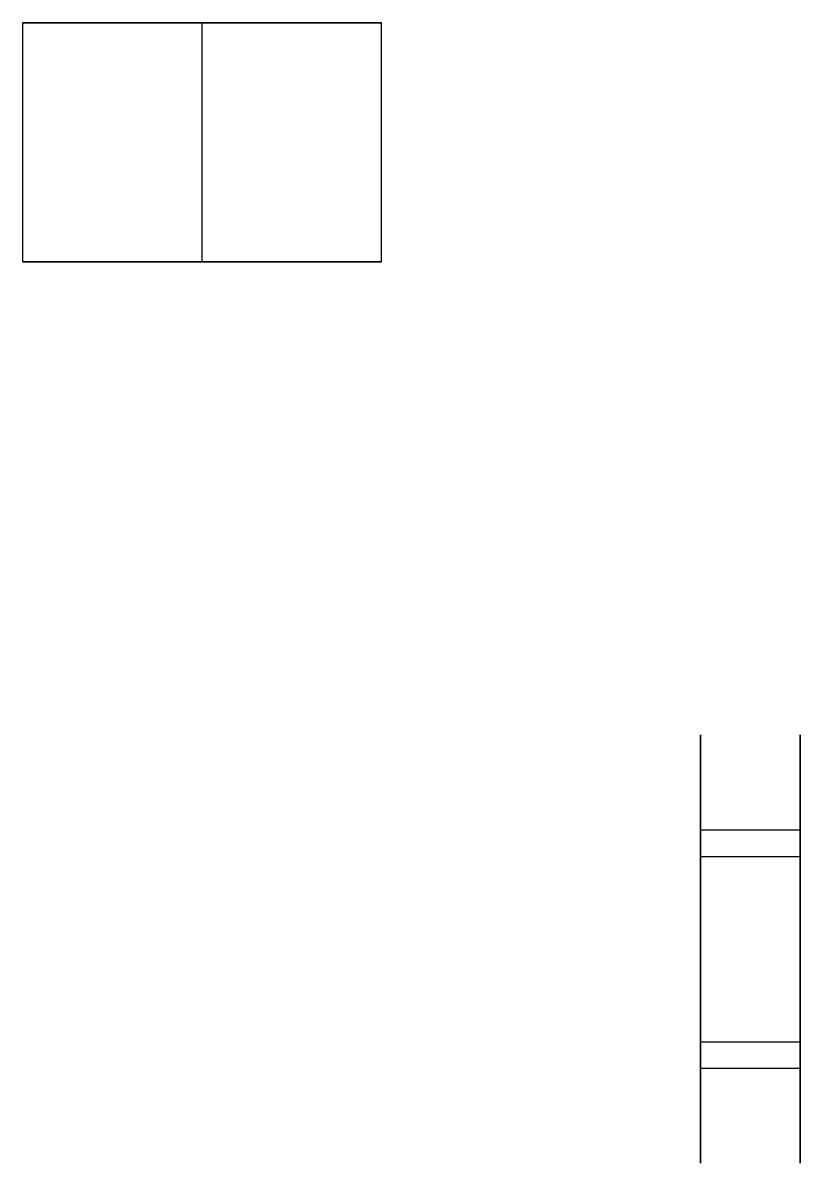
# Model space of a CAD drawing. Header units: millimetres. Extents: x 0 to 0.6, y -0.057 to 0.043.
# Drawn here: x 0.561 to 0.6, y -0.0572 to 0 of the extents above; entities that cross this region are included whole.
import ezdxf

# ---------------------------------------------------------------- set-up
doc = ezdxf.new("R2010")
doc.units = ezdxf.units.MM
doc.header["$MEASUREMENT"] = 0
doc.layers.add('PERIFOREIGN+ 0', color=7, linetype='Continuous', plot=False)

msp = doc.modelspace()

# ---------------------------------------------------------------- linework, layer by layer
at = {"layer": 'PERIFOREIGN+ 0', "color": 54, "extrusion": (0, -1, 0)}
for p, q in [((0.561, -0.012, 2.069957), (0.561, 0, 2.069957)), ((0.561, -0.012, 1.199957), (0.561, 0, 1.199957)), ((0.561, -0.012, 0.330043), (0.561, 0, 0.330043)), ((0.57, -0.012, 2.060957), (0.57, 0, 2.060957)), ((0.57, -0.012, 2.078957), (0.57, 0, 2.078957)), ((0.57, -0.012, 1.190957), (0.57, 0, 1.190957)), ((0.57, -0.012, 1.208957), (0.57, 0, 1.208957)), ((0.57, -0.012, 0.321043), (0.57, 0, 0.321043)), ((0.57, -0.012, 0.339043), (0.57, 0, 0.339043)), ((0.579, -0.012, 2.069957), (0.579, 0, 2.069957)), ((0.579, -0.012, 1.199957), (0.579, 0, 1.199957)), ((0.579, -0.012, 0.330043), (0.579, 0, 0.330043))]:
    msp.add_line(p, q, dxfattribs=at)
at = {"layer": 'PERIFOREIGN+ 0', "color": 1, "extrusion": (1, 0, 0)}
for p, q in [((0.595, -0.040497, 2.333306), (0.6, -0.040497, 2.333306)), ((0.595, -0.040497, 2.315451), (0.6, -0.040497, 2.315451)), ((0.595, -0.040497, 2.283334), (0.6, -0.040497, 2.283334)), ((0.595, -0.040497, 2.265478), (0.6, -0.040497, 2.265478)), ((0.595, -0.040497, 2.233361), (0.6, -0.040497, 2.233361)), ((0.595, -0.040497, 2.215506), (0.6, -0.040497, 2.215506)), ((0.595, -0.040497, 2.183389), (0.6, -0.040497, 2.183389)), ((0.595, -0.040497, 2.165534), (0.6, -0.040497, 2.165534)), ((0.595, -0.040497, 1.983334), (0.6, -0.040497, 1.983334)), ((0.595, -0.040497, 1.965478), (0.6, -0.040497, 1.965478)), ((0.595, -0.040497, 1.933361), (0.6, -0.040497, 1.933361)), ((0.595, -0.040497, 1.915506), (0.6, -0.040497, 1.915506)), ((0.595, -0.040497, 1.883389), (0.6, -0.040497, 1.883389)), ((0.595, -0.040497, 1.865534), (0.6, -0.040497, 1.865534)), ((0.595, -0.040497, 1.683334), (0.6, -0.040497, 1.683334)), ((0.595, -0.040497, 1.665478), (0.6, -0.040497, 1.665478)), ((0.595, -0.040497, 1.633361), (0.6, -0.040497, 1.633361)), ((0.595, -0.040497, 1.615506), (0.6, -0.040497, 1.615506)), ((0.595, -0.040497, 1.583389), (0.6, -0.040497, 1.583389)), ((0.595, -0.040497, 1.565534), (0.6, -0.040497, 1.565534)), ((0.595, -0.040497, 1.383334), (0.6, -0.040497, 1.383334)), ((0.595, -0.040497, 1.365478), (0.6, -0.040497, 1.365478)), ((0.595, -0.040497, 1.333361), (0.6, -0.040497, 1.333361)), ((0.595, -0.040497, 1.315506), (0.6, -0.040497, 1.315506)), ((0.595, -0.040497, 1.283389), (0.6, -0.040497, 1.283389)), ((0.595, -0.040497, 1.265534), (0.6, -0.040497, 1.265534)), ((0.595, -0.040497, 1.084494), (0.6, -0.040497, 1.084494)), ((0.595, -0.040497, 1.066639), (0.6, -0.040497, 1.066639)), ((0.595, -0.040497, 1.034522), (0.6, -0.040497, 1.034522)), ((0.595, -0.040497, 1.016666), (0.6, -0.040497, 1.016666)), ((0.595, -0.040497, 0.984549), (0.6, -0.040497, 0.984549)), ((0.595, -0.040497, 0.966694), (0.6, -0.040497, 0.966694)), ((0.595, -0.040497, 0.784494), (0.6, -0.040497, 0.784494)), ((0.595, -0.040497, 0.766639), (0.6, -0.040497, 0.766639)), ((0.595, -0.040497, 0.734522), (0.6, -0.040497, 0.734522)), ((0.595, -0.040497, 0.716666), (0.6, -0.040497, 0.716666)), ((0.595, -0.040497, 0.684549), (0.6, -0.040497, 0.684549)), ((0.595, -0.040497, 0.666694), (0.6, -0.040497, 0.666694)), ((0.595, -0.040497, 0.484494), (0.6, -0.040497, 0.484494)), ((0.595, -0.040497, 0.466639), (0.6, -0.040497, 0.466639)), ((0.595, -0.040497, 0.434522), (0.6, -0.040497, 0.434522)), ((0.595, -0.040497, 0.416666), (0.6, -0.040497, 0.416666)), ((0.595, -0.040497, 0.384549), (0.6, -0.040497, 0.384549)), ((0.595, -0.040497, 0.366694), (0.6, -0.040497, 0.366694)), ((0.595, -0.040497, 0.184494), (0.6, -0.040497, 0.184494)), ((0.595, -0.040497, 0.166639), (0.6, -0.040497, 0.166639)), ((0.595, -0.040497, 0.134522), (0.6, -0.040497, 0.134522)), ((0.595, -0.040497, 0.116666), (0.6, -0.040497, 0.116666)), ((0.595, -0.040497, 0.084549), (0.6, -0.040497, 0.084549)), ((0.595, -0.040497, 0.066694), (0.6, -0.040497, 0.066694)), ((0.595, -0.040497, 2.033306), (0.6, -0.040497, 2.033306)), ((0.595, -0.040497, 2.015451), (0.6, -0.040497, 2.015451)), ((0.595, -0.040497, 1.733306), (0.6, -0.040497, 1.733306)), ((0.595, -0.040497, 1.715451), (0.6, -0.040497, 1.715451)), ((0.595, -0.040497, 1.433306), (0.6, -0.040497, 1.433306)), ((0.595, -0.040497, 1.415451), (0.6, -0.040497, 1.415451)), ((0.595, -0.040497, 1.134466), (0.6, -0.040497, 1.134466)), ((0.595, -0.040497, 1.116611), (0.6, -0.040497, 1.116611)), ((0.595, -0.040497, 0.834466), (0.6, -0.040497, 0.834466)), ((0.595, -0.040497, 0.816611), (0.6, -0.040497, 0.816611)), ((0.595, -0.040497, 0.534466), (0.6, -0.040497, 0.534466)), ((0.595, -0.040497, 0.516611), (0.6, -0.040497, 0.516611)), ((0.595, -0.040497, 0.234466), (0.6, -0.040497, 0.234466)), ((0.595, -0.040497, 0.216611), (0.6, -0.040497, 0.216611)), ((0.595, -0.041827, 2.341869), (0.6, -0.041827, 2.341869)), ((0.595, -0.041827, 2.335798), (0.6, -0.041827, 2.335798)), ((0.595, -0.041827, 2.312959), (0.6, -0.041827, 2.312959)), ((0.595, -0.041827, 2.306888), (0.6, -0.041827, 2.306888)), ((0.595, -0.041827, 2.291896), (0.6, -0.041827, 2.291896)), ((0.595, -0.041827, 2.285825), (0.6, -0.041827, 2.285825)), ((0.595, -0.041827, 2.262987), (0.6, -0.041827, 2.262987)), ((0.595, -0.041827, 2.256916), (0.6, -0.041827, 2.256916)), ((0.595, -0.041827, 2.241924), (0.6, -0.041827, 2.241924)), ((0.595, -0.041827, 2.235853), (0.6, -0.041827, 2.235853)), ((0.595, -0.041827, 2.213015), (0.6, -0.041827, 2.213015)), ((0.595, -0.041827, 2.206943), (0.6, -0.041827, 2.206943)), ((0.595, -0.041827, 2.191952), (0.6, -0.041827, 2.191952)), ((0.595, -0.041827, 2.18588), (0.6, -0.041827, 2.18588)), ((0.595, -0.041827, 2.163042), (0.6, -0.041827, 2.163042)), ((0.595, -0.041827, 2.156971), (0.6, -0.041827, 2.156971)), ((0.595, -0.041827, 1.991896), (0.6, -0.041827, 1.991896)), ((0.595, -0.041827, 1.985825), (0.6, -0.041827, 1.985825)), ((0.595, -0.041827, 1.962987), (0.6, -0.041827, 1.962987)), ((0.595, -0.041827, 1.956916), (0.6, -0.041827, 1.956916)), ((0.595, -0.041827, 1.941924), (0.6, -0.041827, 1.941924)), ((0.595, -0.041827, 1.935853), (0.6, -0.041827, 1.935853)), ((0.595, -0.041827, 1.913015), (0.6, -0.041827, 1.913015)), ((0.595, -0.041827, 1.906943), (0.6, -0.041827, 1.906943)), ((0.595, -0.041827, 1.891952), (0.6, -0.041827, 1.891952)), ((0.595, -0.041827, 1.88588), (0.6, -0.041827, 1.88588)), ((0.595, -0.041827, 1.863042), (0.6, -0.041827, 1.863042)), ((0.595, -0.041827, 1.856971), (0.6, -0.041827, 1.856971)), ((0.595, -0.041827, 1.691896), (0.6, -0.041827, 1.691896)), ((0.595, -0.041827, 1.685825), (0.6, -0.041827, 1.685825)), ((0.595, -0.041827, 1.662987), (0.6, -0.041827, 1.662987)), ((0.595, -0.041827, 1.656916), (0.6, -0.041827, 1.656916)), ((0.595, -0.041827, 1.641924), (0.6, -0.041827, 1.641924)), ((0.595, -0.041827, 1.635853), (0.6, -0.041827, 1.635853)), ((0.595, -0.041827, 1.613015), (0.6, -0.041827, 1.613015)), ((0.595, -0.041827, 1.606943), (0.6, -0.041827, 1.606943)), ((0.595, -0.041827, 1.591952), (0.6, -0.041827, 1.591952)), ((0.595, -0.041827, 1.58588), (0.6, -0.041827, 1.58588)), ((0.595, -0.041827, 1.563042), (0.6, -0.041827, 1.563042)), ((0.595, -0.041827, 1.556971), (0.6, -0.041827, 1.556971)), ((0.595, -0.041827, 1.391896), (0.6, -0.041827, 1.391896)), ((0.595, -0.041827, 1.385825), (0.6, -0.041827, 1.385825)), ((0.595, -0.041827, 1.362987), (0.6, -0.041827, 1.362987)), ((0.595, -0.041827, 1.356916), (0.6, -0.041827, 1.356916)), ((0.595, -0.041827, 1.341924), (0.6, -0.041827, 1.341924)), ((0.595, -0.041827, 1.335853), (0.6, -0.041827, 1.335853)), ((0.595, -0.041827, 1.313015), (0.6, -0.041827, 1.313015)), ((0.595, -0.041827, 1.306943), (0.6, -0.041827, 1.306943)), ((0.595, -0.041827, 1.291952), (0.6, -0.041827, 1.291952)), ((0.595, -0.041827, 1.28588), (0.6, -0.041827, 1.28588)), ((0.595, -0.041827, 1.263042), (0.6, -0.041827, 1.263042)), ((0.595, -0.041827, 1.256971), (0.6, -0.041827, 1.256971)), ((0.595, -0.041827, 1.093057), (0.6, -0.041827, 1.093057)), ((0.595, -0.041827, 1.086985), (0.6, -0.041827, 1.086985)), ((0.595, -0.041827, 1.064147), (0.6, -0.041827, 1.064147)), ((0.595, -0.041827, 1.058076), (0.6, -0.041827, 1.058076)), ((0.595, -0.041827, 1.043084), (0.6, -0.041827, 1.043084)), ((0.595, -0.041827, 1.037013), (0.6, -0.041827, 1.037013)), ((0.595, -0.041827, 1.014175), (0.6, -0.041827, 1.014175)), ((0.595, -0.041827, 1.008104), (0.6, -0.041827, 1.008104)), ((0.595, -0.041827, 0.993112), (0.6, -0.041827, 0.993112)), ((0.595, -0.041827, 0.987041), (0.6, -0.041827, 0.987041)), ((0.595, -0.041827, 0.964202), (0.6, -0.041827, 0.964202)), ((0.595, -0.041827, 0.958131), (0.6, -0.041827, 0.958131)), ((0.595, -0.041827, 0.793057), (0.6, -0.041827, 0.793057)), ((0.595, -0.041827, 0.786985), (0.6, -0.041827, 0.786985)), ((0.595, -0.041827, 0.764147), (0.6, -0.041827, 0.764147)), ((0.595, -0.041827, 0.758076), (0.6, -0.041827, 0.758076)), ((0.595, -0.041827, 0.743084), (0.6, -0.041827, 0.743084)), ((0.595, -0.041827, 0.737013), (0.6, -0.041827, 0.737013)), ((0.595, -0.041827, 0.714175), (0.6, -0.041827, 0.714175)), ((0.595, -0.041827, 0.708104), (0.6, -0.041827, 0.708104)), ((0.595, -0.041827, 0.693112), (0.6, -0.041827, 0.693112)), ((0.595, -0.041827, 0.687041), (0.6, -0.041827, 0.687041)), ((0.595, -0.041827, 0.664202), (0.6, -0.041827, 0.664202)), ((0.595, -0.041827, 0.658131), (0.6, -0.041827, 0.658131)), ((0.595, -0.041827, 0.493057), (0.6, -0.041827, 0.493057)), ((0.595, -0.041827, 0.486985), (0.6, -0.041827, 0.486985)), ((0.595, -0.041827, 0.464147), (0.6, -0.041827, 0.464147)), ((0.595, -0.041827, 0.458076), (0.6, -0.041827, 0.458076)), ((0.595, -0.041827, 0.443084), (0.6, -0.041827, 0.443084)), ((0.595, -0.041827, 0.437013), (0.6, -0.041827, 0.437013)), ((0.595, -0.041827, 0.414175), (0.6, -0.041827, 0.414175)), ((0.595, -0.041827, 0.408104), (0.6, -0.041827, 0.408104)), ((0.595, -0.041827, 0.393112), (0.6, -0.041827, 0.393112)), ((0.595, -0.041827, 0.387041), (0.6, -0.041827, 0.387041)), ((0.595, -0.041827, 0.364202), (0.6, -0.041827, 0.364202)), ((0.595, -0.041827, 0.358131), (0.6, -0.041827, 0.358131)), ((0.595, -0.041827, 0.193057), (0.6, -0.041827, 0.193057)), ((0.595, -0.041827, 0.186985), (0.6, -0.041827, 0.186985)), ((0.595, -0.041827, 0.164147), (0.6, -0.041827, 0.164147)), ((0.595, -0.041827, 0.158076), (0.6, -0.041827, 0.158076)), ((0.595, -0.041827, 0.143084), (0.6, -0.041827, 0.143084)), ((0.595, -0.041827, 0.137013), (0.6, -0.041827, 0.137013)), ((0.595, -0.041827, 0.114175), (0.6, -0.041827, 0.114175)), ((0.595, -0.041827, 0.108104), (0.6, -0.041827, 0.108104)), ((0.595, -0.041827, 0.093112), (0.6, -0.041827, 0.093112)), ((0.595, -0.041827, 0.087041), (0.6, -0.041827, 0.087041)), ((0.595, -0.041827, 0.064202), (0.6, -0.041827, 0.064202)), ((0.595, -0.041827, 0.058131), (0.6, -0.041827, 0.058131)), ((0.595, -0.041827, 2.041869), (0.6, -0.041827, 2.041869)), ((0.595, -0.041827, 2.035798), (0.6, -0.041827, 2.035798)), ((0.595, -0.041827, 2.012959), (0.6, -0.041827, 2.012959)), ((0.595, -0.041827, 2.006888), (0.6, -0.041827, 2.006888)), ((0.595, -0.041827, 1.741869), (0.6, -0.041827, 1.741869)), ((0.595, -0.041827, 1.735798), (0.6, -0.041827, 1.735798)), ((0.595, -0.041827, 1.712959), (0.6, -0.041827, 1.712959)), ((0.595, -0.041827, 1.706888), (0.6, -0.041827, 1.706888)), ((0.595, -0.041827, 1.441869), (0.6, -0.041827, 1.441869)), ((0.595, -0.041827, 1.435798), (0.6, -0.041827, 1.435798)), ((0.595, -0.041827, 1.412959), (0.6, -0.041827, 1.412959)), ((0.595, -0.041827, 1.406888), (0.6, -0.041827, 1.406888)), ((0.595, -0.041827, 1.143029), (0.6, -0.041827, 1.143029)), ((0.595, -0.041827, 1.136958), (0.6, -0.041827, 1.136958)), ((0.595, -0.041827, 1.11412), (0.6, -0.041827, 1.11412)), ((0.595, -0.041827, 1.108048), (0.6, -0.041827, 1.108048)), ((0.595, -0.041827, 0.843029), (0.6, -0.041827, 0.843029)), ((0.595, -0.041827, 0.836958), (0.6, -0.041827, 0.836958)), ((0.595, -0.041827, 0.81412), (0.6, -0.041827, 0.81412)), ((0.595, -0.041827, 0.808048), (0.6, -0.041827, 0.808048)), ((0.595, -0.041827, 0.543029), (0.6, -0.041827, 0.543029)), ((0.595, -0.041827, 0.536958), (0.6, -0.041827, 0.536958)), ((0.595, -0.041827, 0.51412), (0.6, -0.041827, 0.51412)), ((0.595, -0.041827, 0.508048), (0.6, -0.041827, 0.508048)), ((0.595, -0.041827, 0.243029), (0.6, -0.041827, 0.243029)), ((0.595, -0.041827, 0.236958), (0.6, -0.041827, 0.236958)), ((0.595, -0.041827, 0.21412), (0.6, -0.041827, 0.21412)), ((0.595, -0.041827, 0.208048), (0.6, -0.041827, 0.208048)), ((0.595, -0.051122, 2.341869), (0.6, -0.051122, 2.341869)), ((0.595, -0.051122, 2.306888), (0.6, -0.051122, 2.306888)), ((0.595, -0.051122, 2.312959), (0.6, -0.051122, 2.312959)), ((0.595, -0.051122, 2.335798), (0.6, -0.051122, 2.335798)), ((0.595, -0.051122, 2.291896), (0.6, -0.051122, 2.291896)), ((0.595, -0.051122, 2.256916), (0.6, -0.051122, 2.256916)), ((0.595, -0.051122, 2.262987), (0.6, -0.051122, 2.262987)), ((0.595, -0.051122, 2.285825), (0.6, -0.051122, 2.285825)), ((0.595, -0.051122, 2.241924), (0.6, -0.051122, 2.241924)), ((0.595, -0.051122, 2.206943), (0.6, -0.051122, 2.206943)), ((0.595, -0.051122, 2.213015), (0.6, -0.051122, 2.213015)), ((0.595, -0.051122, 2.235853), (0.6, -0.051122, 2.235853)), ((0.595, -0.051122, 2.191952), (0.6, -0.051122, 2.191952)), ((0.595, -0.051122, 2.156971), (0.6, -0.051122, 2.156971)), ((0.595, -0.051122, 2.163042), (0.6, -0.051122, 2.163042)), ((0.595, -0.051122, 2.18588), (0.6, -0.051122, 2.18588)), ((0.595, -0.051122, 1.991896), (0.6, -0.051122, 1.991896)), ((0.595, -0.051122, 1.956916), (0.6, -0.051122, 1.956916)), ((0.595, -0.051122, 1.962987), (0.6, -0.051122, 1.962987)), ((0.595, -0.051122, 1.985825), (0.6, -0.051122, 1.985825)), ((0.595, -0.051122, 1.941924), (0.6, -0.051122, 1.941924)), ((0.595, -0.051122, 1.906943), (0.6, -0.051122, 1.906943)), ((0.595, -0.051122, 1.913015), (0.6, -0.051122, 1.913015)), ((0.595, -0.051122, 1.935853), (0.6, -0.051122, 1.935853)), ((0.595, -0.051122, 1.891952), (0.6, -0.051122, 1.891952)), ((0.595, -0.051122, 1.856971), (0.6, -0.051122, 1.856971)), ((0.595, -0.051122, 1.863042), (0.6, -0.051122, 1.863042)), ((0.595, -0.051122, 1.88588), (0.6, -0.051122, 1.88588)), ((0.595, -0.051122, 1.691896), (0.6, -0.051122, 1.691896)), ((0.595, -0.051122, 1.656916), (0.6, -0.051122, 1.656916)), ((0.595, -0.051122, 1.662987), (0.6, -0.051122, 1.662987)), ((0.595, -0.051122, 1.685825), (0.6, -0.051122, 1.685825)), ((0.595, -0.051122, 1.641924), (0.6, -0.051122, 1.641924)), ((0.595, -0.051122, 1.606943), (0.6, -0.051122, 1.606943)), ((0.595, -0.051122, 1.613015), (0.6, -0.051122, 1.613015)), ((0.595, -0.051122, 1.635853), (0.6, -0.051122, 1.635853)), ((0.595, -0.051122, 1.591952), (0.6, -0.051122, 1.591952)), ((0.595, -0.051122, 1.556971), (0.6, -0.051122, 1.556971)), ((0.595, -0.051122, 1.563042), (0.6, -0.051122, 1.563042)), ((0.595, -0.051122, 1.58588), (0.6, -0.051122, 1.58588)), ((0.595, -0.051122, 1.391896), (0.6, -0.051122, 1.391896)), ((0.595, -0.051122, 1.356916), (0.6, -0.051122, 1.356916)), ((0.595, -0.051122, 1.362987), (0.6, -0.051122, 1.362987)), ((0.595, -0.051122, 1.385825), (0.6, -0.051122, 1.385825)), ((0.595, -0.051122, 1.341924), (0.6, -0.051122, 1.341924)), ((0.595, -0.051122, 1.306943), (0.6, -0.051122, 1.306943)), ((0.595, -0.051122, 1.313015), (0.6, -0.051122, 1.313015)), ((0.595, -0.051122, 1.335853), (0.6, -0.051122, 1.335853)), ((0.595, -0.051122, 1.291952), (0.6, -0.051122, 1.291952)), ((0.595, -0.051122, 1.256971), (0.6, -0.051122, 1.256971)), ((0.595, -0.051122, 1.263042), (0.6, -0.051122, 1.263042)), ((0.595, -0.051122, 1.28588), (0.6, -0.051122, 1.28588)), ((0.595, -0.051122, 1.093057), (0.6, -0.051122, 1.093057)), ((0.595, -0.051122, 1.058076), (0.6, -0.051122, 1.058076)), ((0.595, -0.051122, 1.064147), (0.6, -0.051122, 1.064147)), ((0.595, -0.051122, 1.086985), (0.6, -0.051122, 1.086985)), ((0.595, -0.051122, 1.043084), (0.6, -0.051122, 1.043084)), ((0.595, -0.051122, 1.008104), (0.6, -0.051122, 1.008104)), ((0.595, -0.051122, 1.014175), (0.6, -0.051122, 1.014175)), ((0.595, -0.051122, 1.037013), (0.6, -0.051122, 1.037013)), ((0.595, -0.051122, 0.993112), (0.6, -0.051122, 0.993112)), ((0.595, -0.051122, 0.958131), (0.6, -0.051122, 0.958131)), ((0.595, -0.051122, 0.964202), (0.6, -0.051122, 0.964202)), ((0.595, -0.051122, 0.987041), (0.6, -0.051122, 0.987041)), ((0.595, -0.051122, 0.793057), (0.6, -0.051122, 0.793057)), ((0.595, -0.051122, 0.758076), (0.6, -0.051122, 0.758076)), ((0.595, -0.051122, 0.764147), (0.6, -0.051122, 0.764147)), ((0.595, -0.051122, 0.786985), (0.6, -0.051122, 0.786985)), ((0.595, -0.051122, 0.743084), (0.6, -0.051122, 0.743084)), ((0.595, -0.051122, 0.708104), (0.6, -0.051122, 0.708104)), ((0.595, -0.051122, 0.714175), (0.6, -0.051122, 0.714175)), ((0.595, -0.051122, 0.737013), (0.6, -0.051122, 0.737013)), ((0.595, -0.051122, 0.693112), (0.6, -0.051122, 0.693112)), ((0.595, -0.051122, 0.658131), (0.6, -0.051122, 0.658131)), ((0.595, -0.051122, 0.664202), (0.6, -0.051122, 0.664202)), ((0.595, -0.051122, 0.687041), (0.6, -0.051122, 0.687041)), ((0.595, -0.051122, 0.493057), (0.6, -0.051122, 0.493057)), ((0.595, -0.051122, 0.458076), (0.6, -0.051122, 0.458076)), ((0.595, -0.051122, 0.464147), (0.6, -0.051122, 0.464147)), ((0.595, -0.051122, 0.486985), (0.6, -0.051122, 0.486985)), ((0.595, -0.051122, 0.443084), (0.6, -0.051122, 0.443084)), ((0.595, -0.051122, 0.408104), (0.6, -0.051122, 0.408104)), ((0.595, -0.051122, 0.414175), (0.6, -0.051122, 0.414175)), ((0.595, -0.051122, 0.437013), (0.6, -0.051122, 0.437013)), ((0.595, -0.051122, 0.393112), (0.6, -0.051122, 0.393112)), ((0.595, -0.051122, 0.358131), (0.6, -0.051122, 0.358131)), ((0.595, -0.051122, 0.364202), (0.6, -0.051122, 0.364202)), ((0.595, -0.051122, 0.387041), (0.6, -0.051122, 0.387041)), ((0.595, -0.051122, 0.193057), (0.6, -0.051122, 0.193057)), ((0.595, -0.051122, 0.158076), (0.6, -0.051122, 0.158076)), ((0.595, -0.051122, 0.164147), (0.6, -0.051122, 0.164147)), ((0.595, -0.051122, 0.186985), (0.6, -0.051122, 0.186985)), ((0.595, -0.051122, 0.143084), (0.6, -0.051122, 0.143084)), ((0.595, -0.051122, 0.108104), (0.6, -0.051122, 0.108104)), ((0.595, -0.051122, 0.114175), (0.6, -0.051122, 0.114175)), ((0.595, -0.051122, 0.137013), (0.6, -0.051122, 0.137013)), ((0.595, -0.051122, 0.093112), (0.6, -0.051122, 0.093112)), ((0.595, -0.051122, 0.058131), (0.6, -0.051122, 0.058131)), ((0.595, -0.051122, 0.064202), (0.6, -0.051122, 0.064202)), ((0.595, -0.051122, 0.087041), (0.6, -0.051122, 0.087041)), ((0.595, -0.051122, 2.041869), (0.6, -0.051122, 2.041869)), ((0.595, -0.051122, 2.006888), (0.6, -0.051122, 2.006888)), ((0.595, -0.051122, 2.012959), (0.6, -0.051122, 2.012959)), ((0.595, -0.051122, 2.035798), (0.6, -0.051122, 2.035798)), ((0.595, -0.051122, 1.741869), (0.6, -0.051122, 1.741869)), ((0.595, -0.051122, 1.706888), (0.6, -0.051122, 1.706888)), ((0.595, -0.051122, 1.712959), (0.6, -0.051122, 1.712959)), ((0.595, -0.051122, 1.735798), (0.6, -0.051122, 1.735798)), ((0.595, -0.051122, 1.441869), (0.6, -0.051122, 1.441869)), ((0.595, -0.051122, 1.406888), (0.6, -0.051122, 1.406888)), ((0.595, -0.051122, 1.412959), (0.6, -0.051122, 1.412959)), ((0.595, -0.051122, 1.435798), (0.6, -0.051122, 1.435798)), ((0.595, -0.051122, 1.143029), (0.6, -0.051122, 1.143029)), ((0.595, -0.051122, 1.108048), (0.6, -0.051122, 1.108048)), ((0.595, -0.051122, 1.11412), (0.6, -0.051122, 1.11412)), ((0.595, -0.051122, 1.136958), (0.6, -0.051122, 1.136958)), ((0.595, -0.051122, 0.843029), (0.6, -0.051122, 0.843029)), ((0.595, -0.051122, 0.808048), (0.6, -0.051122, 0.808048)), ((0.595, -0.051122, 0.81412), (0.6, -0.051122, 0.81412)), ((0.595, -0.051122, 0.836958), (0.6, -0.051122, 0.836958)), ((0.595, -0.051122, 0.543029), (0.6, -0.051122, 0.543029)), ((0.595, -0.051122, 0.508048), (0.6, -0.051122, 0.508048)), ((0.595, -0.051122, 0.51412), (0.6, -0.051122, 0.51412)), ((0.595, -0.051122, 0.536958), (0.6, -0.051122, 0.536958)), ((0.595, -0.051122, 0.243029), (0.6, -0.051122, 0.243029)), ((0.595, -0.051122, 0.208048), (0.6, -0.051122, 0.208048)), ((0.595, -0.051122, 0.21412), (0.6, -0.051122, 0.21412)), ((0.595, -0.051122, 0.236958), (0.6, -0.051122, 0.236958)), ((0.595, -0.052452, 2.315451), (0.6, -0.052452, 2.315451)), ((0.595, -0.052452, 2.333306), (0.6, -0.052452, 2.333306)), ((0.595, -0.052452, 2.265478), (0.6, -0.052452, 2.265478)), ((0.595, -0.052452, 2.283334), (0.6, -0.052452, 2.283334)), ((0.595, -0.052452, 2.215506), (0.6, -0.052452, 2.215506)), ((0.595, -0.052452, 2.233361), (0.6, -0.052452, 2.233361)), ((0.595, -0.052452, 2.165534), (0.6, -0.052452, 2.165534)), ((0.595, -0.052452, 2.183389), (0.6, -0.052452, 2.183389)), ((0.595, -0.052452, 1.965478), (0.6, -0.052452, 1.965478)), ((0.595, -0.052452, 1.983334), (0.6, -0.052452, 1.983334)), ((0.595, -0.052452, 1.915506), (0.6, -0.052452, 1.915506)), ((0.595, -0.052452, 1.933361), (0.6, -0.052452, 1.933361)), ((0.595, -0.052452, 1.865534), (0.6, -0.052452, 1.865534)), ((0.595, -0.052452, 1.883389), (0.6, -0.052452, 1.883389)), ((0.595, -0.052452, 1.665478), (0.6, -0.052452, 1.665478)), ((0.595, -0.052452, 1.683334), (0.6, -0.052452, 1.683334)), ((0.595, -0.052452, 1.615506), (0.6, -0.052452, 1.615506)), ((0.595, -0.052452, 1.633361), (0.6, -0.052452, 1.633361)), ((0.595, -0.052452, 1.565534), (0.6, -0.052452, 1.565534)), ((0.595, -0.052452, 1.583389), (0.6, -0.052452, 1.583389)), ((0.595, -0.052452, 1.365478), (0.6, -0.052452, 1.365478)), ((0.595, -0.052452, 1.383334), (0.6, -0.052452, 1.383334)), ((0.595, -0.052452, 1.315506), (0.6, -0.052452, 1.315506)), ((0.595, -0.052452, 1.333361), (0.6, -0.052452, 1.333361)), ((0.595, -0.052452, 1.265534), (0.6, -0.052452, 1.265534)), ((0.595, -0.052452, 1.283389), (0.6, -0.052452, 1.283389)), ((0.595, -0.052452, 1.066639), (0.6, -0.052452, 1.066639)), ((0.595, -0.052452, 1.084494), (0.6, -0.052452, 1.084494)), ((0.595, -0.052452, 1.016666), (0.6, -0.052452, 1.016666)), ((0.595, -0.052452, 1.034522), (0.6, -0.052452, 1.034522)), ((0.595, -0.052452, 0.966694), (0.6, -0.052452, 0.966694)), ((0.595, -0.052452, 0.984549), (0.6, -0.052452, 0.984549)), ((0.595, -0.052452, 0.766639), (0.6, -0.052452, 0.766639)), ((0.595, -0.052452, 0.784494), (0.6, -0.052452, 0.784494)), ((0.595, -0.052452, 0.716666), (0.6, -0.052452, 0.716666)), ((0.595, -0.052452, 0.734522), (0.6, -0.052452, 0.734522)), ((0.595, -0.052452, 0.666694), (0.6, -0.052452, 0.666694)), ((0.595, -0.052452, 0.684549), (0.6, -0.052452, 0.684549)), ((0.595, -0.052452, 0.466639), (0.6, -0.052452, 0.466639)), ((0.595, -0.052452, 0.484494), (0.6, -0.052452, 0.484494)), ((0.595, -0.052452, 0.416666), (0.6, -0.052452, 0.416666)), ((0.595, -0.052452, 0.434522), (0.6, -0.052452, 0.434522)), ((0.595, -0.052452, 0.366694), (0.6, -0.052452, 0.366694)), ((0.595, -0.052452, 0.384549), (0.6, -0.052452, 0.384549)), ((0.595, -0.052452, 0.166639), (0.6, -0.052452, 0.166639)), ((0.595, -0.052452, 0.184494), (0.6, -0.052452, 0.184494)), ((0.595, -0.052452, 0.116666), (0.6, -0.052452, 0.116666)), ((0.595, -0.052452, 0.134522), (0.6, -0.052452, 0.134522)), ((0.595, -0.052452, 0.066694), (0.6, -0.052452, 0.066694)), ((0.595, -0.052452, 0.084549), (0.6, -0.052452, 0.084549)), ((0.595, -0.052452, 2.015451), (0.6, -0.052452, 2.015451)), ((0.595, -0.052452, 2.033306), (0.6, -0.052452, 2.033306)), ((0.595, -0.052452, 1.715451), (0.6, -0.052452, 1.715451)), ((0.595, -0.052452, 1.733306), (0.6, -0.052452, 1.733306)), ((0.595, -0.052452, 1.415451), (0.6, -0.052452, 1.415451)), ((0.595, -0.052452, 1.433306), (0.6, -0.052452, 1.433306)), ((0.595, -0.052452, 1.116611), (0.6, -0.052452, 1.116611)), ((0.595, -0.052452, 1.134466), (0.6, -0.052452, 1.134466)), ((0.595, -0.052452, 0.816611), (0.6, -0.052452, 0.816611)), ((0.595, -0.052452, 0.834466), (0.6, -0.052452, 0.834466)), ((0.595, -0.052452, 0.516611), (0.6, -0.052452, 0.516611)), ((0.595, -0.052452, 0.534466), (0.6, -0.052452, 0.534466)), ((0.595, -0.052452, 0.216611), (0.6, -0.052452, 0.216611)), ((0.595, -0.052452, 0.234466), (0.6, -0.052452, 0.234466))]:
    msp.add_line(p, q, dxfattribs=at)
for points, elevation in [([(-0.041827, 2.306888), (-0.051122, 2.306888), (-0.051122, 2.312959, 0.250233), (-0.052452, 2.315451, -0.533898), (-0.052452, 2.333306, 0.250233), (-0.051122, 2.335798), (-0.051122, 2.341869), (-0.041827, 2.341869), (-0.041827, 2.335798, 0.250233), (-0.040497, 2.333306, -0.533898), (-0.040497, 2.315451, 0.250233), (-0.041827, 2.312959)], 0.595), ([(-0.041827, 2.256916), (-0.051122, 2.256916), (-0.051122, 2.262987, 0.250233), (-0.052452, 2.265478, -0.533898), (-0.052452, 2.283334, 0.250233), (-0.051122, 2.285825), (-0.051122, 2.291896), (-0.041827, 2.291896), (-0.041827, 2.285825, 0.250233), (-0.040497, 2.283334, -0.533898), (-0.040497, 2.265478, 0.250233), (-0.041827, 2.262987)], 0.595), ([(-0.041827, 2.206943), (-0.051122, 2.206943), (-0.051122, 2.213015, 0.250233), (-0.052452, 2.215506, -0.533898), (-0.052452, 2.233361, 0.250233), (-0.051122, 2.235853), (-0.051122, 2.241924), (-0.041827, 2.241924), (-0.041827, 2.235853, 0.250233), (-0.040497, 2.233361, -0.533898), (-0.040497, 2.215506, 0.250233), (-0.041827, 2.213015)], 0.595), ([(-0.041827, 2.156971), (-0.051122, 2.156971), (-0.051122, 2.163042, 0.250233), (-0.052452, 2.165534, -0.533898), (-0.052452, 2.183389, 0.250233), (-0.051122, 2.18588), (-0.051122, 2.191952), (-0.041827, 2.191952), (-0.041827, 2.18588, 0.250233), (-0.040497, 2.183389, -0.533898), (-0.040497, 2.165534, 0.250233), (-0.041827, 2.163042)], 0.595), ([(-0.041827, 1.956916), (-0.051122, 1.956916), (-0.051122, 1.962987, 0.250233), (-0.052452, 1.965478, -0.533898), (-0.052452, 1.983334, 0.250233), (-0.051122, 1.985825), (-0.051122, 1.991896), (-0.041827, 1.991896), (-0.041827, 1.985825, 0.250233), (-0.040497, 1.983334, -0.533898), (-0.040497, 1.965478, 0.250233), (-0.041827, 1.962987)], 0.595), ([(-0.041827, 1.906943), (-0.051122, 1.906943), (-0.051122, 1.913015, 0.250233), (-0.052452, 1.915506, -0.533898), (-0.052452, 1.933361, 0.250233), (-0.051122, 1.935853), (-0.051122, 1.941924), (-0.041827, 1.941924), (-0.041827, 1.935853, 0.250233), (-0.040497, 1.933361, -0.533898), (-0.040497, 1.915506, 0.250233), (-0.041827, 1.913015)], 0.595), ([(-0.041827, 1.856971), (-0.051122, 1.856971), (-0.051122, 1.863042, 0.250233), (-0.052452, 1.865534, -0.533898), (-0.052452, 1.883389, 0.250233), (-0.051122, 1.88588), (-0.051122, 1.891952), (-0.041827, 1.891952), (-0.041827, 1.88588, 0.250233), (-0.040497, 1.883389, -0.533898), (-0.040497, 1.865534, 0.250233), (-0.041827, 1.863042)], 0.595), ([(-0.041827, 1.656916), (-0.051122, 1.656916), (-0.051122, 1.662987, 0.250233), (-0.052452, 1.665478, -0.533898), (-0.052452, 1.683334, 0.250233), (-0.051122, 1.685825), (-0.051122, 1.691896), (-0.041827, 1.691896), (-0.041827, 1.685825, 0.250233), (-0.040497, 1.683334, -0.533898), (-0.040497, 1.665478, 0.250233), (-0.041827, 1.662987)], 0.595), ([(-0.041827, 1.606943), (-0.051122, 1.606943), (-0.051122, 1.613015, 0.250233), (-0.052452, 1.615506, -0.533898), (-0.052452, 1.633361, 0.250233), (-0.051122, 1.635853), (-0.051122, 1.641924), (-0.041827, 1.641924), (-0.041827, 1.635853, 0.250233), (-0.040497, 1.633361, -0.533898), (-0.040497, 1.615506, 0.250233), (-0.041827, 1.613015)], 0.595), ([(-0.041827, 1.556971), (-0.051122, 1.556971), (-0.051122, 1.563042, 0.250233), (-0.052452, 1.565534, -0.533898), (-0.052452, 1.583389, 0.250233), (-0.051122, 1.58588), (-0.051122, 1.591952), (-0.041827, 1.591952), (-0.041827, 1.58588, 0.250233), (-0.040497, 1.583389, -0.533898), (-0.040497, 1.565534, 0.250233), (-0.041827, 1.563042)], 0.595), ([(-0.041827, 1.356916), (-0.051122, 1.356916), (-0.051122, 1.362987, 0.250233), (-0.052452, 1.365478, -0.533898), (-0.052452, 1.383334, 0.250233), (-0.051122, 1.385825), (-0.051122, 1.391896), (-0.041827, 1.391896), (-0.041827, 1.385825, 0.250233), (-0.040497, 1.383334, -0.533898), (-0.040497, 1.365478, 0.250233), (-0.041827, 1.362987)], 0.595), ([(-0.041827, 1.306943), (-0.051122, 1.306943), (-0.051122, 1.313015, 0.250233), (-0.052452, 1.315506, -0.533898), (-0.052452, 1.333361, 0.250233), (-0.051122, 1.335853), (-0.051122, 1.341924), (-0.041827, 1.341924), (-0.041827, 1.335853, 0.250233), (-0.040497, 1.333361, -0.533898), (-0.040497, 1.315506, 0.250233), (-0.041827, 1.313015)], 0.595), ([(-0.041827, 1.256971), (-0.051122, 1.256971), (-0.051122, 1.263042, 0.250233), (-0.052452, 1.265534, -0.533898), (-0.052452, 1.283389, 0.250233), (-0.051122, 1.28588), (-0.051122, 1.291952), (-0.041827, 1.291952), (-0.041827, 1.28588, 0.250233), (-0.040497, 1.283389, -0.533898), (-0.040497, 1.265534, 0.250233), (-0.041827, 1.263042)], 0.595), ([(-0.041827, 1.058076), (-0.051122, 1.058076), (-0.051122, 1.064147, 0.250233), (-0.052452, 1.066639, -0.533898), (-0.052452, 1.084494, 0.250233), (-0.051122, 1.086985), (-0.051122, 1.093057), (-0.041827, 1.093057), (-0.041827, 1.086985, 0.250233), (-0.040497, 1.084494, -0.533898), (-0.040497, 1.066639, 0.250233), (-0.041827, 1.064147)], 0.595), ([(-0.041827, 1.008104), (-0.051122, 1.008104), (-0.051122, 1.014175, 0.250233), (-0.052452, 1.016666, -0.533898), (-0.052452, 1.034522, 0.250233), (-0.051122, 1.037013), (-0.051122, 1.043084), (-0.041827, 1.043084), (-0.041827, 1.037013, 0.250233), (-0.040497, 1.034522, -0.533898), (-0.040497, 1.016666, 0.250233), (-0.041827, 1.014175)], 0.595), ([(-0.041827, 0.958131), (-0.051122, 0.958131), (-0.051122, 0.964202, 0.250233), (-0.052452, 0.966694, -0.533898), (-0.052452, 0.984549, 0.250233), (-0.051122, 0.987041), (-0.051122, 0.993112), (-0.041827, 0.993112), (-0.041827, 0.987041, 0.250233), (-0.040497, 0.984549, -0.533898), (-0.040497, 0.966694, 0.250233), (-0.041827, 0.964202)], 0.595), ([(-0.041827, 0.758076), (-0.051122, 0.758076), (-0.051122, 0.764147, 0.250233), (-0.052452, 0.766639, -0.533898), (-0.052452, 0.784494, 0.250233), (-0.051122, 0.786985), (-0.051122, 0.793057), (-0.041827, 0.793057), (-0.041827, 0.786985, 0.250233), (-0.040497, 0.784494, -0.533898), (-0.040497, 0.766639, 0.250233), (-0.041827, 0.764147)], 0.595), ([(-0.041827, 0.708104), (-0.051122, 0.708104), (-0.051122, 0.714175, 0.250233), (-0.052452, 0.716666, -0.533898), (-0.052452, 0.734522, 0.250233), (-0.051122, 0.737013), (-0.051122, 0.743084), (-0.041827, 0.743084), (-0.041827, 0.737013, 0.250233), (-0.040497, 0.734522, -0.533898), (-0.040497, 0.716666, 0.250233), (-0.041827, 0.714175)], 0.595), ([(-0.041827, 0.658131), (-0.051122, 0.658131), (-0.051122, 0.664202, 0.250233), (-0.052452, 0.666694, -0.533898), (-0.052452, 0.684549, 0.250233), (-0.051122, 0.687041), (-0.051122, 0.693112), (-0.041827, 0.693112), (-0.041827, 0.687041, 0.250233), (-0.040497, 0.684549, -0.533898), (-0.040497, 0.666694, 0.250233), (-0.041827, 0.664202)], 0.595), ([(-0.041827, 0.458076), (-0.051122, 0.458076), (-0.051122, 0.464147, 0.250233), (-0.052452, 0.466639, -0.533898), (-0.052452, 0.484494, 0.250233), (-0.051122, 0.486985), (-0.051122, 0.493057), (-0.041827, 0.493057), (-0.041827, 0.486985, 0.250233), (-0.040497, 0.484494, -0.533898), (-0.040497, 0.466639, 0.250233), (-0.041827, 0.464147)], 0.595), ([(-0.041827, 0.408104), (-0.051122, 0.408104), (-0.051122, 0.414175, 0.250233), (-0.052452, 0.416666, -0.533898), (-0.052452, 0.434522, 0.250233), (-0.051122, 0.437013), (-0.051122, 0.443084), (-0.041827, 0.443084), (-0.041827, 0.437013, 0.250233), (-0.040497, 0.434522, -0.533898), (-0.040497, 0.416666, 0.250233), (-0.041827, 0.414175)], 0.595), ([(-0.041827, 0.358131), (-0.051122, 0.358131), (-0.051122, 0.364202, 0.250233), (-0.052452, 0.366694, -0.533898), (-0.052452, 0.384549, 0.250233), (-0.051122, 0.387041), (-0.051122, 0.393112), (-0.041827, 0.393112), (-0.041827, 0.387041, 0.250233), (-0.040497, 0.384549, -0.533898), (-0.040497, 0.366694, 0.250233), (-0.041827, 0.364202)], 0.595), ([(-0.041827, 0.158076), (-0.051122, 0.158076), (-0.051122, 0.164147, 0.250233), (-0.052452, 0.166639, -0.533898), (-0.052452, 0.184494, 0.250233), (-0.051122, 0.186985), (-0.051122, 0.193057), (-0.041827, 0.193057), (-0.041827, 0.186985, 0.250233), (-0.040497, 0.184494, -0.533898), (-0.040497, 0.166639, 0.250233), (-0.041827, 0.164147)], 0.595), ([(-0.041827, 0.108104), (-0.051122, 0.108104), (-0.051122, 0.114175, 0.250233), (-0.052452, 0.116666, -0.533898), (-0.052452, 0.134522, 0.250233), (-0.051122, 0.137013), (-0.051122, 0.143084), (-0.041827, 0.143084), (-0.041827, 0.137013, 0.250233), (-0.040497, 0.134522, -0.533898), (-0.040497, 0.116666, 0.250233), (-0.041827, 0.114175)], 0.595), ([(-0.041827, 0.058131), (-0.051122, 0.058131), (-0.051122, 0.064202, 0.250233), (-0.052452, 0.066694, -0.533898), (-0.052452, 0.084549, 0.250233), (-0.051122, 0.087041), (-0.051122, 0.093112), (-0.041827, 0.093112), (-0.041827, 0.087041, 0.250233), (-0.040497, 0.084549, -0.533898), (-0.040497, 0.066694, 0.250233), (-0.041827, 0.064202)], 0.595), ([(-0.041827, 2.006888), (-0.051122, 2.006888), (-0.051122, 2.012959, 0.250233), (-0.052452, 2.015451, -0.533898), (-0.052452, 2.033306, 0.250233), (-0.051122, 2.035798), (-0.051122, 2.041869), (-0.041827, 2.041869), (-0.041827, 2.035798, 0.250233), (-0.040497, 2.033306, -0.533898), (-0.040497, 2.015451, 0.250233), (-0.041827, 2.012959)], 0.595), ([(-0.041827, 1.706888), (-0.051122, 1.706888), (-0.051122, 1.712959, 0.250233), (-0.052452, 1.715451, -0.533898), (-0.052452, 1.733306, 0.250233), (-0.051122, 1.735798), (-0.051122, 1.741869), (-0.041827, 1.741869), (-0.041827, 1.735798, 0.250233), (-0.040497, 1.733306, -0.533898), (-0.040497, 1.715451, 0.250233), (-0.041827, 1.712959)], 0.595), ([(-0.041827, 1.406888), (-0.051122, 1.406888), (-0.051122, 1.412959, 0.250233), (-0.052452, 1.415451, -0.533898), (-0.052452, 1.433306, 0.250233), (-0.051122, 1.435798), (-0.051122, 1.441869), (-0.041827, 1.441869), (-0.041827, 1.435798, 0.250233), (-0.040497, 1.433306, -0.533898), (-0.040497, 1.415451, 0.250233), (-0.041827, 1.412959)], 0.595), ([(-0.041827, 1.108048), (-0.051122, 1.108048), (-0.051122, 1.11412, 0.250233), (-0.052452, 1.116611, -0.533898), (-0.052452, 1.134466, 0.250233), (-0.051122, 1.136958), (-0.051122, 1.143029), (-0.041827, 1.143029), (-0.041827, 1.136958, 0.250233), (-0.040497, 1.134466, -0.533898), (-0.040497, 1.116611, 0.250233), (-0.041827, 1.11412)], 0.595), ([(-0.041827, 0.808048), (-0.051122, 0.808048), (-0.051122, 0.81412, 0.250233), (-0.052452, 0.816611, -0.533898), (-0.052452, 0.834466, 0.250233), (-0.051122, 0.836958), (-0.051122, 0.843029), (-0.041827, 0.843029), (-0.041827, 0.836958, 0.250233), (-0.040497, 0.834466, -0.533898), (-0.040497, 0.816611, 0.250233), (-0.041827, 0.81412)], 0.595), ([(-0.041827, 0.508048), (-0.051122, 0.508048), (-0.051122, 0.51412, 0.250233), (-0.052452, 0.516611, -0.533898), (-0.052452, 0.534466, 0.250233), (-0.051122, 0.536958), (-0.051122, 0.543029), (-0.041827, 0.543029), (-0.041827, 0.536958, 0.250233), (-0.040497, 0.534466, -0.533898), (-0.040497, 0.516611, 0.250233), (-0.041827, 0.51412)], 0.595), ([(-0.041827, 0.208048), (-0.051122, 0.208048), (-0.051122, 0.21412, 0.250233), (-0.052452, 0.216611, -0.533898), (-0.052452, 0.234466, 0.250233), (-0.051122, 0.236958), (-0.051122, 0.243029), (-0.041827, 0.243029), (-0.041827, 0.236958, 0.250233), (-0.040497, 0.234466, -0.533898), (-0.040497, 0.216611, 0.250233), (-0.041827, 0.21412)], 0.595), ([(-0.041827, 2.306888), (-0.051122, 2.306888), (-0.051122, 2.312959, 0.250233), (-0.052452, 2.315451, -0.533898), (-0.052452, 2.333306, 0.250233), (-0.051122, 2.335798), (-0.051122, 2.341869), (-0.041827, 2.341869), (-0.041827, 2.335798, 0.250233), (-0.040497, 2.333306, -0.533898), (-0.040497, 2.315451, 0.250233), (-0.041827, 2.312959)], 0.6), ([(-0.041827, 2.256916), (-0.051122, 2.256916), (-0.051122, 2.262987, 0.250233), (-0.052452, 2.265478, -0.533898), (-0.052452, 2.283334, 0.250233), (-0.051122, 2.285825), (-0.051122, 2.291896), (-0.041827, 2.291896), (-0.041827, 2.285825, 0.250233), (-0.040497, 2.283334, -0.533898), (-0.040497, 2.265478, 0.250233), (-0.041827, 2.262987)], 0.6), ([(-0.041827, 2.206943), (-0.051122, 2.206943), (-0.051122, 2.213015, 0.250233), (-0.052452, 2.215506, -0.533898), (-0.052452, 2.233361, 0.250233), (-0.051122, 2.235853), (-0.051122, 2.241924), (-0.041827, 2.241924), (-0.041827, 2.235853, 0.250233), (-0.040497, 2.233361, -0.533898), (-0.040497, 2.215506, 0.250233), (-0.041827, 2.213015)], 0.6), ([(-0.041827, 2.156971), (-0.051122, 2.156971), (-0.051122, 2.163042, 0.250233), (-0.052452, 2.165534, -0.533898), (-0.052452, 2.183389, 0.250233), (-0.051122, 2.18588), (-0.051122, 2.191952), (-0.041827, 2.191952), (-0.041827, 2.18588, 0.250233), (-0.040497, 2.183389, -0.533898), (-0.040497, 2.165534, 0.250233), (-0.041827, 2.163042)], 0.6), ([(-0.041827, 1.956916), (-0.051122, 1.956916), (-0.051122, 1.962987, 0.250233), (-0.052452, 1.965478, -0.533898), (-0.052452, 1.983334, 0.250233), (-0.051122, 1.985825), (-0.051122, 1.991896), (-0.041827, 1.991896), (-0.041827, 1.985825, 0.250233), (-0.040497, 1.983334, -0.533898), (-0.040497, 1.965478, 0.250233), (-0.041827, 1.962987)], 0.6), ([(-0.041827, 1.906943), (-0.051122, 1.906943), (-0.051122, 1.913015, 0.250233), (-0.052452, 1.915506, -0.533898), (-0.052452, 1.933361, 0.250233), (-0.051122, 1.935853), (-0.051122, 1.941924), (-0.041827, 1.941924), (-0.041827, 1.935853, 0.250233), (-0.040497, 1.933361, -0.533898), (-0.040497, 1.915506, 0.250233), (-0.041827, 1.913015)], 0.6), ([(-0.041827, 1.856971), (-0.051122, 1.856971), (-0.051122, 1.863042, 0.250233), (-0.052452, 1.865534, -0.533898), (-0.052452, 1.883389, 0.250233), (-0.051122, 1.88588), (-0.051122, 1.891952), (-0.041827, 1.891952), (-0.041827, 1.88588, 0.250233), (-0.040497, 1.883389, -0.533898), (-0.040497, 1.865534, 0.250233), (-0.041827, 1.863042)], 0.6), ([(-0.041827, 1.656916), (-0.051122, 1.656916), (-0.051122, 1.662987, 0.250233), (-0.052452, 1.665478, -0.533898), (-0.052452, 1.683334, 0.250233), (-0.051122, 1.685825), (-0.051122, 1.691896), (-0.041827, 1.691896), (-0.041827, 1.685825, 0.250233), (-0.040497, 1.683334, -0.533898), (-0.040497, 1.665478, 0.250233), (-0.041827, 1.662987)], 0.6), ([(-0.041827, 1.606943), (-0.051122, 1.606943), (-0.051122, 1.613015, 0.250233), (-0.052452, 1.615506, -0.533898), (-0.052452, 1.633361, 0.250233), (-0.051122, 1.635853), (-0.051122, 1.641924), (-0.041827, 1.641924), (-0.041827, 1.635853, 0.250233), (-0.040497, 1.633361, -0.533898), (-0.040497, 1.615506, 0.250233), (-0.041827, 1.613015)], 0.6), ([(-0.041827, 1.556971), (-0.051122, 1.556971), (-0.051122, 1.563042, 0.250233), (-0.052452, 1.565534, -0.533898), (-0.052452, 1.583389, 0.250233), (-0.051122, 1.58588), (-0.051122, 1.591952), (-0.041827, 1.591952), (-0.041827, 1.58588, 0.250233), (-0.040497, 1.583389, -0.533898), (-0.040497, 1.565534, 0.250233), (-0.041827, 1.563042)], 0.6), ([(-0.041827, 1.356916), (-0.051122, 1.356916), (-0.051122, 1.362987, 0.250233), (-0.052452, 1.365478, -0.533898), (-0.052452, 1.383334, 0.250233), (-0.051122, 1.385825), (-0.051122, 1.391896), (-0.041827, 1.391896), (-0.041827, 1.385825, 0.250233), (-0.040497, 1.383334, -0.533898), (-0.040497, 1.365478, 0.250233), (-0.041827, 1.362987)], 0.6), ([(-0.041827, 1.306943), (-0.051122, 1.306943), (-0.051122, 1.313015, 0.250233), (-0.052452, 1.315506, -0.533898), (-0.052452, 1.333361, 0.250233), (-0.051122, 1.335853), (-0.051122, 1.341924), (-0.041827, 1.341924), (-0.041827, 1.335853, 0.250233), (-0.040497, 1.333361, -0.533898), (-0.040497, 1.315506, 0.250233), (-0.041827, 1.313015)], 0.6), ([(-0.041827, 1.256971), (-0.051122, 1.256971), (-0.051122, 1.263042, 0.250233), (-0.052452, 1.265534, -0.533898), (-0.052452, 1.283389, 0.250233), (-0.051122, 1.28588), (-0.051122, 1.291952), (-0.041827, 1.291952), (-0.041827, 1.28588, 0.250233), (-0.040497, 1.283389, -0.533898), (-0.040497, 1.265534, 0.250233), (-0.041827, 1.263042)], 0.6), ([(-0.041827, 1.058076), (-0.051122, 1.058076), (-0.051122, 1.064147, 0.250233), (-0.052452, 1.066639, -0.533898), (-0.052452, 1.084494, 0.250233), (-0.051122, 1.086985), (-0.051122, 1.093057), (-0.041827, 1.093057), (-0.041827, 1.086985, 0.250233), (-0.040497, 1.084494, -0.533898), (-0.040497, 1.066639, 0.250233), (-0.041827, 1.064147)], 0.6), ([(-0.041827, 1.008104), (-0.051122, 1.008104), (-0.051122, 1.014175, 0.250233), (-0.052452, 1.016666, -0.533898), (-0.052452, 1.034522, 0.250233), (-0.051122, 1.037013), (-0.051122, 1.043084), (-0.041827, 1.043084), (-0.041827, 1.037013, 0.250233), (-0.040497, 1.034522, -0.533898), (-0.040497, 1.016666, 0.250233), (-0.041827, 1.014175)], 0.6), ([(-0.041827, 0.958131), (-0.051122, 0.958131), (-0.051122, 0.964202, 0.250233), (-0.052452, 0.966694, -0.533898), (-0.052452, 0.984549, 0.250233), (-0.051122, 0.987041), (-0.051122, 0.993112), (-0.041827, 0.993112), (-0.041827, 0.987041, 0.250233), (-0.040497, 0.984549, -0.533898), (-0.040497, 0.966694, 0.250233), (-0.041827, 0.964202)], 0.6), ([(-0.041827, 0.758076), (-0.051122, 0.758076), (-0.051122, 0.764147, 0.250233), (-0.052452, 0.766639, -0.533898), (-0.052452, 0.784494, 0.250233), (-0.051122, 0.786985), (-0.051122, 0.793057), (-0.041827, 0.793057), (-0.041827, 0.786985, 0.250233), (-0.040497, 0.784494, -0.533898), (-0.040497, 0.766639, 0.250233), (-0.041827, 0.764147)], 0.6), ([(-0.041827, 0.708104), (-0.051122, 0.708104), (-0.051122, 0.714175, 0.250233), (-0.052452, 0.716666, -0.533898), (-0.052452, 0.734522, 0.250233), (-0.051122, 0.737013), (-0.051122, 0.743084), (-0.041827, 0.743084), (-0.041827, 0.737013, 0.250233), (-0.040497, 0.734522, -0.533898), (-0.040497, 0.716666, 0.250233), (-0.041827, 0.714175)], 0.6), ([(-0.041827, 0.658131), (-0.051122, 0.658131), (-0.051122, 0.664202, 0.250233), (-0.052452, 0.666694, -0.533898), (-0.052452, 0.684549, 0.250233), (-0.051122, 0.687041), (-0.051122, 0.693112), (-0.041827, 0.693112), (-0.041827, 0.687041, 0.250233), (-0.040497, 0.684549, -0.533898), (-0.040497, 0.666694, 0.250233), (-0.041827, 0.664202)], 0.6), ([(-0.041827, 0.458076), (-0.051122, 0.458076), (-0.051122, 0.464147, 0.250233), (-0.052452, 0.466639, -0.533898), (-0.052452, 0.484494, 0.250233), (-0.051122, 0.486985), (-0.051122, 0.493057), (-0.041827, 0.493057), (-0.041827, 0.486985, 0.250233), (-0.040497, 0.484494, -0.533898), (-0.040497, 0.466639, 0.250233), (-0.041827, 0.464147)], 0.6), ([(-0.041827, 0.408104), (-0.051122, 0.408104), (-0.051122, 0.414175, 0.250233), (-0.052452, 0.416666, -0.533898), (-0.052452, 0.434522, 0.250233), (-0.051122, 0.437013), (-0.051122, 0.443084), (-0.041827, 0.443084), (-0.041827, 0.437013, 0.250233), (-0.040497, 0.434522, -0.533898), (-0.040497, 0.416666, 0.250233), (-0.041827, 0.414175)], 0.6), ([(-0.041827, 0.358131), (-0.051122, 0.358131), (-0.051122, 0.364202, 0.250233), (-0.052452, 0.366694, -0.533898), (-0.052452, 0.384549, 0.250233), (-0.051122, 0.387041), (-0.051122, 0.393112), (-0.041827, 0.393112), (-0.041827, 0.387041, 0.250233), (-0.040497, 0.384549, -0.533898), (-0.040497, 0.366694, 0.250233), (-0.041827, 0.364202)], 0.6), ([(-0.041827, 0.158076), (-0.051122, 0.158076), (-0.051122, 0.164147, 0.250233), (-0.052452, 0.166639, -0.533898), (-0.052452, 0.184494, 0.250233), (-0.051122, 0.186985), (-0.051122, 0.193057), (-0.041827, 0.193057), (-0.041827, 0.186985, 0.250233), (-0.040497, 0.184494, -0.533898), (-0.040497, 0.166639, 0.250233), (-0.041827, 0.164147)], 0.6), ([(-0.041827, 0.108104), (-0.051122, 0.108104), (-0.051122, 0.114175, 0.250233), (-0.052452, 0.116666, -0.533898), (-0.052452, 0.134522, 0.250233), (-0.051122, 0.137013), (-0.051122, 0.143084), (-0.041827, 0.143084), (-0.041827, 0.137013, 0.250233), (-0.040497, 0.134522, -0.533898), (-0.040497, 0.116666, 0.250233), (-0.041827, 0.114175)], 0.6), ([(-0.041827, 0.058131), (-0.051122, 0.058131), (-0.051122, 0.064202, 0.250233), (-0.052452, 0.066694, -0.533898), (-0.052452, 0.084549, 0.250233), (-0.051122, 0.087041), (-0.051122, 0.093112), (-0.041827, 0.093112), (-0.041827, 0.087041, 0.250233), (-0.040497, 0.084549, -0.533898), (-0.040497, 0.066694, 0.250233), (-0.041827, 0.064202)], 0.6), ([(-0.041827, 2.006888), (-0.051122, 2.006888), (-0.051122, 2.012959, 0.250233), (-0.052452, 2.015451, -0.533898), (-0.052452, 2.033306, 0.250233), (-0.051122, 2.035798), (-0.051122, 2.041869), (-0.041827, 2.041869), (-0.041827, 2.035798, 0.250233), (-0.040497, 2.033306, -0.533898), (-0.040497, 2.015451, 0.250233), (-0.041827, 2.012959)], 0.6), ([(-0.041827, 1.706888), (-0.051122, 1.706888), (-0.051122, 1.712959, 0.250233), (-0.052452, 1.715451, -0.533898), (-0.052452, 1.733306, 0.250233), (-0.051122, 1.735798), (-0.051122, 1.741869), (-0.041827, 1.741869), (-0.041827, 1.735798, 0.250233), (-0.040497, 1.733306, -0.533898), (-0.040497, 1.715451, 0.250233), (-0.041827, 1.712959)], 0.6), ([(-0.041827, 1.406888), (-0.051122, 1.406888), (-0.051122, 1.412959, 0.250233), (-0.052452, 1.415451, -0.533898), (-0.052452, 1.433306, 0.250233), (-0.051122, 1.435798), (-0.051122, 1.441869), (-0.041827, 1.441869), (-0.041827, 1.435798, 0.250233), (-0.040497, 1.433306, -0.533898), (-0.040497, 1.415451, 0.250233), (-0.041827, 1.412959)], 0.6), ([(-0.041827, 1.108048), (-0.051122, 1.108048), (-0.051122, 1.11412, 0.250233), (-0.052452, 1.116611, -0.533898), (-0.052452, 1.134466, 0.250233), (-0.051122, 1.136958), (-0.051122, 1.143029), (-0.041827, 1.143029), (-0.041827, 1.136958, 0.250233), (-0.040497, 1.134466, -0.533898), (-0.040497, 1.116611, 0.250233), (-0.041827, 1.11412)], 0.6), ([(-0.041827, 0.808048), (-0.051122, 0.808048), (-0.051122, 0.81412, 0.250233), (-0.052452, 0.816611, -0.533898), (-0.052452, 0.834466, 0.250233), (-0.051122, 0.836958), (-0.051122, 0.843029), (-0.041827, 0.843029), (-0.041827, 0.836958, 0.250233), (-0.040497, 0.834466, -0.533898), (-0.040497, 0.816611, 0.250233), (-0.041827, 0.81412)], 0.6), ([(-0.041827, 0.508048), (-0.051122, 0.508048), (-0.051122, 0.51412, 0.250233), (-0.052452, 0.516611, -0.533898), (-0.052452, 0.534466, 0.250233), (-0.051122, 0.536958), (-0.051122, 0.543029), (-0.041827, 0.543029), (-0.041827, 0.536958, 0.250233), (-0.040497, 0.534466, -0.533898), (-0.040497, 0.516611, 0.250233), (-0.041827, 0.51412)], 0.6), ([(-0.041827, 0.208048), (-0.051122, 0.208048), (-0.051122, 0.21412, 0.250233), (-0.052452, 0.216611, -0.533898), (-0.052452, 0.234466, 0.250233), (-0.051122, 0.236958), (-0.051122, 0.243029), (-0.041827, 0.243029), (-0.041827, 0.236958, 0.250233), (-0.040497, 0.234466, -0.533898), (-0.040497, 0.216611, 0.250233), (-0.041827, 0.21412)], 0.6)]:
    msp.add_lwpolyline(points, format="xyb", close=True, dxfattribs=dict(at, elevation=elevation))
at = {"layer": 'PERIFOREIGN+ 0', "color": 54, "extrusion": (-5.4118e-29, -1, 4.64046e-32)}
for centre in [(0.57, 1.199957), (0.57, 2.069957), (0.57, 1.199957, 0.012), (0.57, 2.069957, 0.012)]:
    msp.add_circle(centre, 0.009, dxfattribs=at)
at = {"layer": 'PERIFOREIGN+ 0', "color": 54, "extrusion": (-5.4118e-29, -1, -4.64046e-32)}
for centre in [(0.57, 0.330043), (0.57, 0.330043, 0.012)]:
    msp.add_circle(centre, 0.009, dxfattribs=at)

doc.saveas('drawing.dxf')
